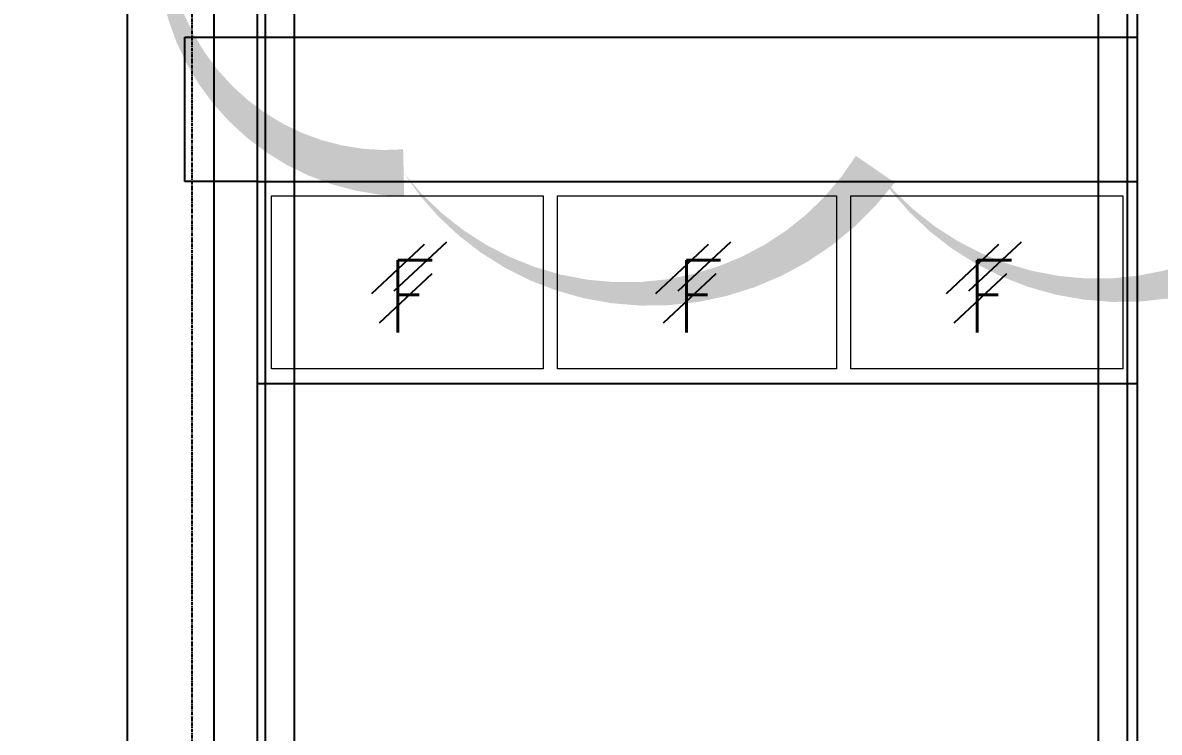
# Model space of a CAD drawing. Header units: inches. Extents: x 102027 to 175311, y -32523 to 10797.
# Drawn here: x 152357 to 156296, y -1504 to 955 of the extents above; entities that cross this region are included whole.
import ezdxf

# ---------------------------------------------------------------- set-up
doc = ezdxf.new("R2010")
doc.units = ezdxf.units.IN
doc.header["$MEASUREMENT"] = 0
doc.linetypes.add('CENTER', pattern=[2, 1.25, -0.25, 0.25, -0.25])
doc.linetypes.add('HIDDEN', pattern=[0.375, 0.25, -0.125])
doc.layers.add('M-CLOUD', color=2, linetype='Continuous')
doc.layers.add('M-X-BKGD', color=8, linetype='Continuous')
doc.styles.add('SIMPLEX', font='simplex.shx')

msp = doc.modelspace()

# ---------------------------------------------------------------- linework, layer by layer
at = {"layer": 'M-CLOUD'}
msp.add_lwpolyline([(161597.1, 3204, 0, 163.4, 0.520567), (159962.7, 3192.7, 0, 163.4, 0.520567), (158328.3, 3181.4, 0, 163.4, 0.520567), (156693.9, 3170.1, 0, 163.4, 0.520567), (155059.5, 3158.8, 0, 163.4, 0.520567), (152843.7, 3143.5, 0, 163.4, 0.520567), (152883.7, 1513.5, 0, 163.4, 0.520567), (153677.2, 434.5, 0, 163.4, 0.520567), (155311.6, 447.3, 0, 163.4, 0.520567), (156946, 460, 0, 163.4, 0.520567), (158580.4, 472.7, 0, 163.4, 0.520567), (160214.7, 485.5, 0, 163.4, 0.520567)], format="xyseb", dxfattribs=at)
at = {"layer": 'M-X-BKGD', "color": 8, "linetype": 'CENTER', "ltscale": 10}
msp.add_line((152944, -6544.1), (152944, 9596.6), dxfattribs=at)
at = {"layer": 'M-X-BKGD', "color": 8}
for p, q in [((152719, 3455.2), (152719, -6394.8)), ((153169, 3455.2), (153169, -6394.8)), ((156219, 3455.2), (156219, -6346.1)), ((153197.4, 2935.4), (153197.4, -6394.8)), ((153297.4, 2935.4), (153297.4, -6394.8)), ((156083.9, 2935.4), (156083.9, -6394.8)), ((156183.9, 2935.4), (156183.9, -6394.8)), ((153169, 905.2), (156219, 905.2)), ((153169, 405.2), (156219, 405.2)), ((153748.1, 186), (153565.8, 15.8)), ((153825.8, 195), (153643.5, 24.8)), ((154731.9, 186), (154549.6, 15.8)), ((154809.6, 195), (154627.3, 24.8)), ((155739, 186), (155556.7, 15.8)), ((155816.7, 195), (155634.4, 24.8)), ((153775, 84.5), (153592.7, -85.7)), ((154758.8, 84.5), (154576.5, -85.7)), ((155765.9, 84.5), (155583.6, -85.7)), ((153169, -294.8), (156219, -294.8))]:
    msp.add_line(p, q, dxfattribs=at)
at = {"layer": 'M-X-BKGD', "color": 8, "linetype": 'HIDDEN', "ltscale": 5}
msp.add_line((153019, 2755.2), (153019, -6394.8), dxfattribs=at)
msp.add_lwpolyline([(153169, 905.2), (153169, 405.2), (152919, 405.2), (152919, 905.2)], close=True, dxfattribs=at)
at = {"layer": 'M-X-BKGD', "color": 8, "lineweight": 0}
for points in [[(153219, 355.2), (154160.7, 355.2), (154160.7, -244.8), (153219, -244.8)], [(154210.7, 355.2), (155177.3, 355.2), (155177.3, -244.8), (154210.7, -244.8)], [(155227.3, 355.2), (156169, 355.2), (156169, -244.8), (155227.3, -244.8)]]:
    msp.add_lwpolyline(points, close=True, dxfattribs=at)

# ---------------------------------------------------------------- texts
at = {"layer": 'M-X-BKGD', "color": 8, "style": 'SIMPLEX', "width": 0.85}
for p in [(153621.1, -118.5), (154620.4, -118.5), (155628.2, -118.5)]:
    msp.add_text('F', height=250, dxfattribs=at).set_placement(p)

doc.saveas('drawing.dxf')
